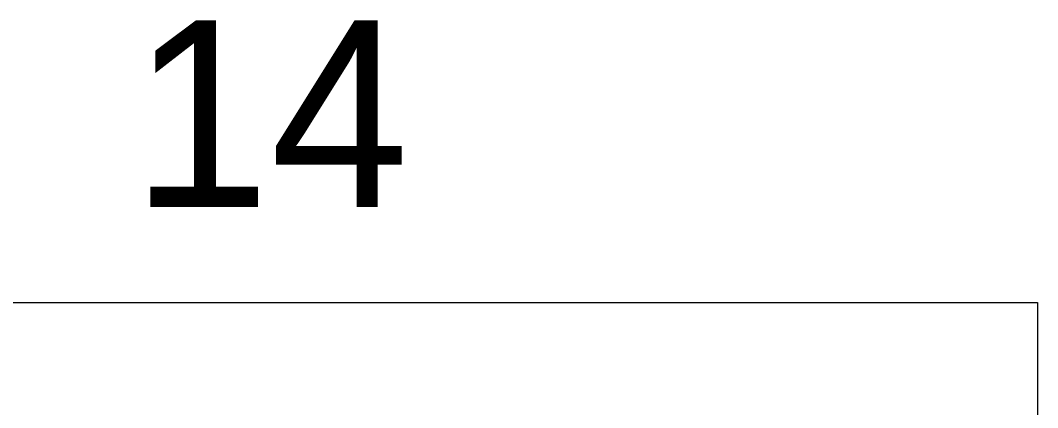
# Model space of a CAD drawing. Header units: millimetres. Extents: x -8 to 2550, y -393 to 1062.
# Drawn here: x 853.8 to 990, y -110.1 to -58.2 of the extents above; entities that cross this region are included whole.
import ezdxf

# ---------------------------------------------------------------- set-up
doc = ezdxf.new("R2010")
doc.units = ezdxf.units.MM
doc.header["$LTSCALE"] = 0.25
doc.header["$MEASUREMENT"] = 0
doc.layers.add('01_Text', color=40, linetype='Continuous', lineweight=25)
doc.layers.add('02_Block Frame', color=7, linetype='Continuous', lineweight=5, true_color=0xe2001a, plot=False)
doc.styles.add('Aluk Text', font='GOTHIC.TTF')

msp = doc.modelspace()

# ---------------------------------------------------------------- linework, layer by layer
at = {"layer": '02_Block Frame'}
msp.add_lwpolyline([(779.9999999999991, -392.9999999999957), (779.9999999999991, -95.99999999999568), (989.9999999999991, -95.99999999999568), (989.9999999999991, -392.9999999999957)], close=True, dxfattribs=at)

# ---------------------------------------------------------------- texts
at = {"layer": '01_Text', "style": 'Aluk Text'}
msp.add_text('14', height=25, dxfattribs=at).set_placement((868.6304525321975, -83.18234954798845))

doc.saveas('drawing.dxf')
